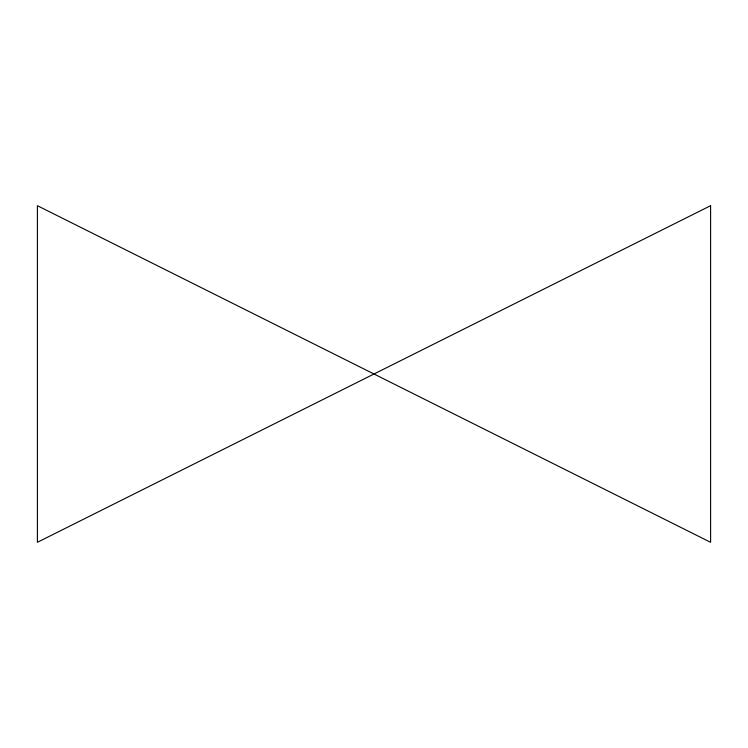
<?xml version="1.0" encoding="UTF-8"?>
<svg xmlns="http://www.w3.org/2000/svg" width="748" height="748" viewBox="0 0 748 748"><rect width="100%" height="100%" fill="white"/><g stroke="black" fill="none" stroke-linecap="round" stroke-linejoin="round"><path stroke-width="1.12" d="M710.6 205.7L37.4 542.3L37.4 205.7L710.6 542.3L710.6 205.7"/></g></svg>
